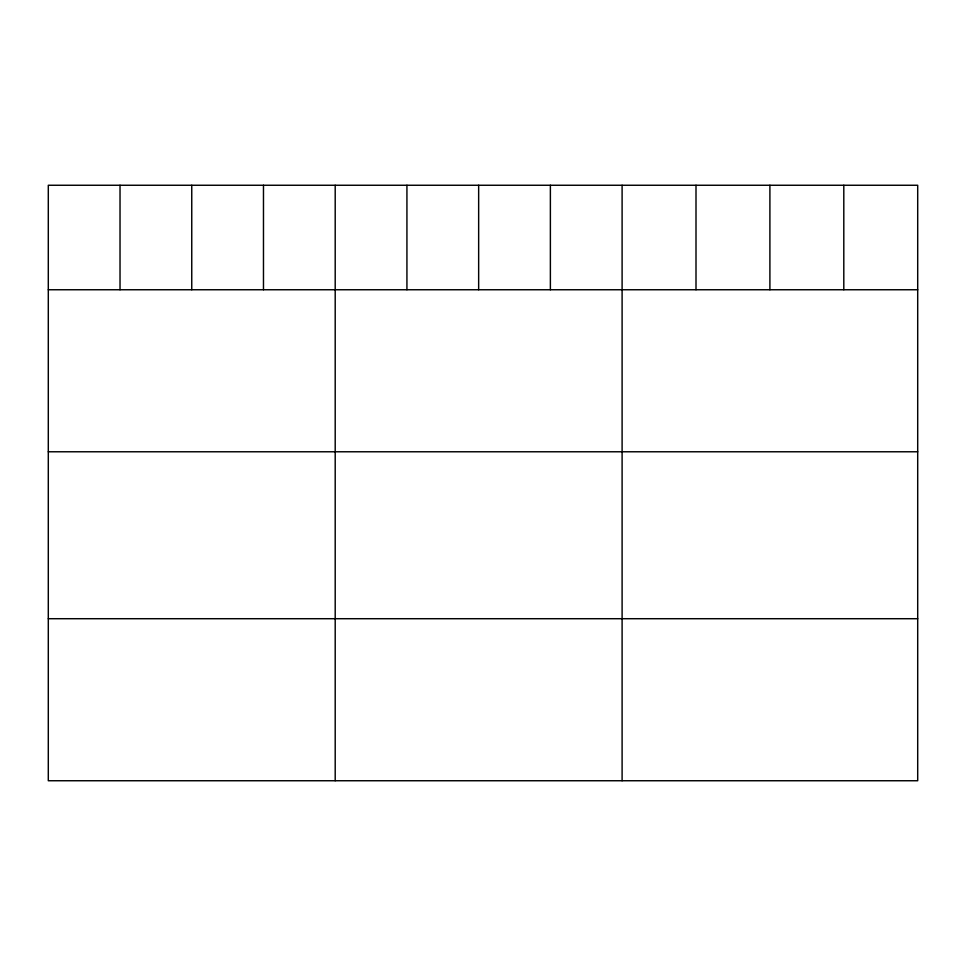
<?xml version="1.0" encoding="UTF-8"?>
<svg xmlns="http://www.w3.org/2000/svg" width="966" height="966" viewBox="0 0 966 966"><rect width="100%" height="100%" fill="white"/><g stroke="black" fill="none" stroke-linecap="round" stroke-linejoin="round"><path stroke-width="1.45" d="M917.7 289.752L917.7 780.745L48.3 780.745L48.3 185.255L917.7 185.255L917.7 289.752L48.3 289.752M48.3 451.774L917.7 451.774M48.3 618.711L917.7 618.711M843.801 185.255L843.801 289.752M769.902 185.255L769.902 289.752M696.003 185.255L696.003 289.752M622.104 185.255L622.104 780.745M550.379 185.255L550.379 289.752M478.653 185.255L478.653 289.752M406.928 185.255L406.928 289.752M335.202 185.255L335.202 780.745M263.476 185.255L263.476 289.752M191.751 185.255L191.751 289.752M120.026 185.255L120.026 289.752"/></g></svg>
